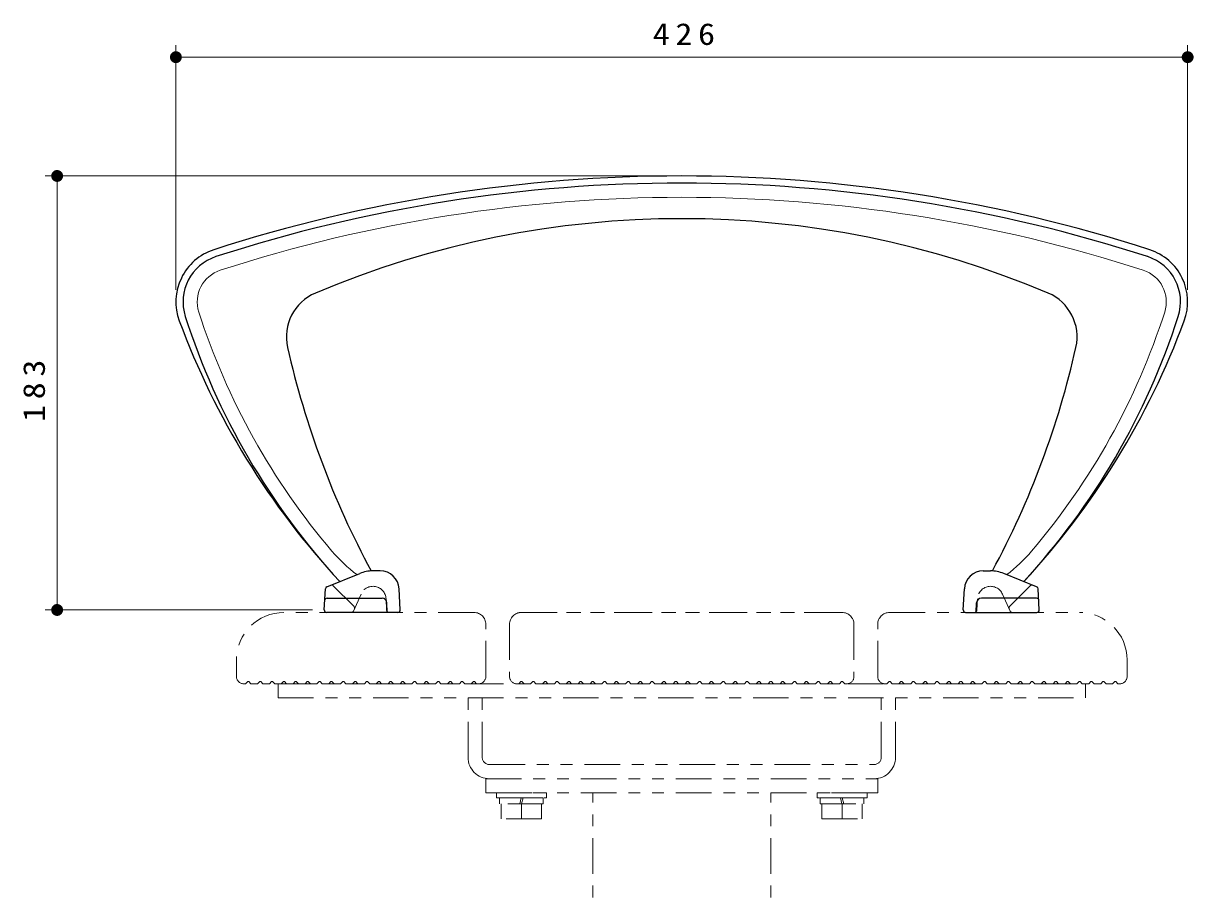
# Model space of a CAD drawing. Units: millimetres on the paper, scale 1:5. Extents: x -385 to 0, y 0 to 267.
# Drawn here: x -248.9 to -150.3, y 124.9 to 198.2 of the extents above; entities that cross this region are included whole.
import ezdxf

# ---------------------------------------------------------------- set-up
doc = ezdxf.new("R2010")
doc.units = ezdxf.units.MM
doc.linetypes.add('USER1', pattern=[4.5, 2.5, -2])
doc.linetypes.add('USER3', pattern=[8, 3, -1, 1, -1, 1, -1])
doc.layers.add('1_5', color=7, linetype='USER3', lineweight=13)
doc.styles.add('ＭＳ ゴシック', font='')
doc.styles.get('ＭＳ ゴシック').set_extended_font_data('MS Gothic')

# ---------------------------------------------------------------- blocks, each defined once
blk = doc.blocks.new('filled_dot')
at = {"color": 0, "linetype": 'Continuous', "lineweight": -2, "const_width": 1.25}
blk.add_lwpolyline([(-0.625, 0, 1), (0.625, 0, 1)], format="xyb", close=True, dxfattribs=at)

msp = doc.modelspace()

# ---------------------------------------------------------------- linework, layer by layer
at = {"layer": '1_5', "linetype": 'Continuous'}
for p, q in [((-236.029, 175.748), (-236.029, 196.348)), ((-150.829, 175.748), (-150.829, 196.348)), ((-236.029, 195.348), (-150.829, 195.348)), ((-194.429, 185.348), (-247.029, 185.348)), ((-246.029, 148.809), (-246.029, 185.348)), ((-224.533, 148.809), (-247.029, 148.809))]:
    msp.add_line(p, q, dxfattribs=at)
at = {"layer": '1_5', "linetype": 'Continuous', "lineweight": 25}
for p, q in [((-223.314, 150.764), (-220.547, 151.881)), ((-218.824, 152.098), (-219.424, 152.098)), ((-168.035, 152.098), (-167.434, 152.098)), ((-163.544, 150.764), (-166.312, 151.881)), ((-223.533, 148.809), (-223.439, 150.589)), ((-223.301, 149.798), (-218.657, 149.798)), ((-217.133, 148.809), (-217.226, 150.582)), ((-169.726, 148.809), (-169.633, 150.582)), ((-163.557, 149.798), (-168.201, 149.798)), ((-163.326, 148.809), (-163.419, 150.589)), ((-218.229, 148.598), (-218.258, 149.412)), ((-168.629, 148.598), (-168.601, 149.412)), ((-217.329, 148.598), (-223.329, 148.598)), ((-169.529, 148.598), (-163.529, 148.598)), ((-169.526, 148.598), (-168.775, 148.598)), ((-165.593, 148.598), (-163.526, 148.598))]:
    msp.add_line(p, q, dxfattribs=at)
at = {"layer": '1_5', "linetype": 'USER1'}
for p, q in [((-221.043, 149.119), (-222.775, 150.851)), ((-165.816, 149.119), (-164.084, 150.851)), ((-220.436, 150.151), (-221.083, 148.716)), ((-166.423, 150.151), (-165.776, 148.716)), ((-218.335, 149.756), (-218.284, 148.788)), ((-168.524, 149.756), (-168.575, 148.788))]:
    msp.add_line(p, q, dxfattribs=at)
at = {"layer": '1_5', "color": 3}
for p, q in [((-210.929, 148.598), (-226.929, 148.598)), ((-206.929, 148.598), (-179.929, 148.598)), ((-175.929, 148.598), (-159.929, 148.598)), ((-209.929, 143.198), (-209.929, 147.598)), ((-207.929, 147.598), (-207.929, 143.198)), ((-178.929, 147.598), (-178.929, 143.198)), ((-176.929, 143.198), (-176.929, 147.598)), ((-230.929, 144.598), (-230.929, 143.198)), ((-155.929, 144.598), (-155.929, 143.198)), ((-230.329, 142.598), (-230.154, 142.598)), ((-229.972, 142.781), (-230.154, 142.598)), ((-229.705, 142.598), (-229.887, 142.781)), ((-229.705, 142.598), (-229.154, 142.598)), ((-228.972, 142.781), (-229.154, 142.598)), ((-228.705, 142.598), (-228.887, 142.781)), ((-228.705, 142.598), (-228.154, 142.598)), ((-227.972, 142.781), (-228.154, 142.598)), ((-227.705, 142.598), (-227.887, 142.781)), ((-227.705, 142.598), (-227.154, 142.598)), ((-226.972, 142.781), (-227.154, 142.598)), ((-226.705, 142.598), (-226.887, 142.781)), ((-226.705, 142.598), (-226.154, 142.598)), ((-225.972, 142.781), (-226.154, 142.598)), ((-225.705, 142.598), (-225.887, 142.781)), ((-225.705, 142.598), (-225.154, 142.598)), ((-224.972, 142.781), (-225.154, 142.598)), ((-224.705, 142.598), (-224.887, 142.781)), ((-224.705, 142.598), (-224.154, 142.598)), ((-223.972, 142.781), (-224.154, 142.598)), ((-223.705, 142.598), (-223.887, 142.781)), ((-223.705, 142.598), (-223.154, 142.598)), ((-222.972, 142.781), (-223.154, 142.598)), ((-222.705, 142.598), (-222.887, 142.781)), ((-222.705, 142.598), (-222.154, 142.598)), ((-221.972, 142.781), (-222.154, 142.598)), ((-221.705, 142.598), (-221.887, 142.781)), ((-221.705, 142.598), (-221.154, 142.598)), ((-220.972, 142.781), (-221.154, 142.598)), ((-220.705, 142.598), (-220.887, 142.781)), ((-220.705, 142.598), (-220.429, 142.598)), ((-220.154, 142.598), (-220.429, 142.598)), ((-220.154, 142.598), (-219.972, 142.781)), ((-219.887, 142.781), (-219.705, 142.598)), ((-219.154, 142.598), (-219.705, 142.598)), ((-219.154, 142.598), (-218.972, 142.781)), ((-218.887, 142.781), (-218.705, 142.598)), ((-218.154, 142.598), (-218.705, 142.598)), ((-218.154, 142.598), (-217.972, 142.781)), ((-217.887, 142.781), (-217.705, 142.598)), ((-217.154, 142.598), (-217.705, 142.598)), ((-217.154, 142.598), (-216.972, 142.781)), ((-216.887, 142.781), (-216.705, 142.598)), ((-216.154, 142.598), (-216.705, 142.598)), ((-216.154, 142.598), (-215.972, 142.781)), ((-215.887, 142.781), (-215.705, 142.598)), ((-215.154, 142.598), (-215.705, 142.598)), ((-215.154, 142.598), (-214.972, 142.781)), ((-214.887, 142.781), (-214.705, 142.598)), ((-214.154, 142.598), (-214.705, 142.598)), ((-214.154, 142.598), (-213.972, 142.781)), ((-213.887, 142.781), (-213.705, 142.598)), ((-213.154, 142.598), (-213.705, 142.598)), ((-213.154, 142.598), (-212.972, 142.781)), ((-212.887, 142.781), (-212.705, 142.598)), ((-212.154, 142.598), (-212.705, 142.598)), ((-212.154, 142.598), (-211.972, 142.781)), ((-211.887, 142.781), (-211.705, 142.598)), ((-211.154, 142.598), (-211.705, 142.598)), ((-211.154, 142.598), (-210.972, 142.781)), ((-210.887, 142.781), (-210.705, 142.598)), ((-210.529, 142.598), (-210.705, 142.598)), ((-207.329, 142.598), (-207.154, 142.598)), ((-206.972, 142.781), (-207.154, 142.598)), ((-206.705, 142.598), (-206.887, 142.781)), ((-206.705, 142.598), (-206.154, 142.598)), ((-205.972, 142.781), (-206.154, 142.598)), ((-205.705, 142.598), (-205.887, 142.781)), ((-205.705, 142.598), (-205.154, 142.598)), ((-204.972, 142.781), (-205.154, 142.598)), ((-204.705, 142.598), (-204.887, 142.781)), ((-204.705, 142.598), (-204.154, 142.598)), ((-203.972, 142.781), (-204.154, 142.598)), ((-203.705, 142.598), (-203.887, 142.781)), ((-203.705, 142.598), (-203.154, 142.598)), ((-202.972, 142.781), (-203.154, 142.598)), ((-202.705, 142.598), (-202.887, 142.781)), ((-202.705, 142.598), (-202.154, 142.598)), ((-201.972, 142.781), (-202.154, 142.598)), ((-201.705, 142.598), (-201.887, 142.781)), ((-201.705, 142.598), (-201.154, 142.598)), ((-200.972, 142.781), (-201.154, 142.598)), ((-200.705, 142.598), (-200.887, 142.781)), ((-200.705, 142.598), (-200.154, 142.598)), ((-199.972, 142.781), (-200.154, 142.598)), ((-199.705, 142.598), (-199.887, 142.781)), ((-199.705, 142.598), (-199.154, 142.598)), ((-198.972, 142.781), (-199.154, 142.598)), ((-198.705, 142.598), (-198.887, 142.781)), ((-198.705, 142.598), (-198.154, 142.598)), ((-197.972, 142.781), (-198.154, 142.598)), ((-197.705, 142.598), (-197.887, 142.781)), ((-197.705, 142.598), (-197.154, 142.598)), ((-196.972, 142.781), (-197.154, 142.598)), ((-196.705, 142.598), (-196.887, 142.781)), ((-196.705, 142.598), (-196.154, 142.598)), ((-195.972, 142.781), (-196.154, 142.598)), ((-195.705, 142.598), (-195.887, 142.781)), ((-195.705, 142.598), (-195.154, 142.598)), ((-194.972, 142.781), (-195.154, 142.598)), ((-194.705, 142.598), (-194.887, 142.781)), ((-194.705, 142.598), (-194.154, 142.598)), ((-193.972, 142.781), (-194.154, 142.598)), ((-193.705, 142.598), (-193.887, 142.781)), ((-193.705, 142.598), (-193.429, 142.598)), ((-193.154, 142.598), (-193.429, 142.598)), ((-193.154, 142.598), (-192.972, 142.781)), ((-192.887, 142.781), (-192.705, 142.598)), ((-192.154, 142.598), (-192.705, 142.598)), ((-192.154, 142.598), (-191.972, 142.781)), ((-191.887, 142.781), (-191.705, 142.598)), ((-191.154, 142.598), (-191.705, 142.598)), ((-191.154, 142.598), (-190.972, 142.781)), ((-190.887, 142.781), (-190.705, 142.598)), ((-190.154, 142.598), (-190.705, 142.598)), ((-190.154, 142.598), (-189.972, 142.781)), ((-189.887, 142.781), (-189.705, 142.598)), ((-189.154, 142.598), (-189.705, 142.598)), ((-189.154, 142.598), (-188.972, 142.781)), ((-188.887, 142.781), (-188.705, 142.598)), ((-188.154, 142.598), (-188.705, 142.598)), ((-188.154, 142.598), (-187.972, 142.781)), ((-187.887, 142.781), (-187.705, 142.598)), ((-187.154, 142.598), (-187.705, 142.598)), ((-187.154, 142.598), (-186.972, 142.781)), ((-186.887, 142.781), (-186.705, 142.598)), ((-186.154, 142.598), (-186.705, 142.598)), ((-186.154, 142.598), (-185.972, 142.781)), ((-185.887, 142.781), (-185.705, 142.598)), ((-185.154, 142.598), (-185.705, 142.598)), ((-185.154, 142.598), (-184.972, 142.781)), ((-184.887, 142.781), (-184.705, 142.598)), ((-184.154, 142.598), (-184.705, 142.598)), ((-184.154, 142.598), (-183.972, 142.781)), ((-183.887, 142.781), (-183.705, 142.598)), ((-183.154, 142.598), (-183.705, 142.598)), ((-183.154, 142.598), (-182.972, 142.781)), ((-182.887, 142.781), (-182.705, 142.598)), ((-182.154, 142.598), (-182.705, 142.598)), ((-182.154, 142.598), (-181.972, 142.781)), ((-181.887, 142.781), (-181.705, 142.598)), ((-181.154, 142.598), (-181.705, 142.598)), ((-181.154, 142.598), (-180.972, 142.781)), ((-180.887, 142.781), (-180.705, 142.598)), ((-180.154, 142.598), (-180.705, 142.598)), ((-180.154, 142.598), (-179.972, 142.781)), ((-179.887, 142.781), (-179.705, 142.598)), ((-179.529, 142.598), (-179.705, 142.598)), ((-176.329, 142.598), (-176.154, 142.598)), ((-175.972, 142.781), (-176.154, 142.598)), ((-175.705, 142.598), (-175.887, 142.781)), ((-175.705, 142.598), (-175.154, 142.598)), ((-174.972, 142.781), (-175.154, 142.598)), ((-174.705, 142.598), (-174.887, 142.781)), ((-174.705, 142.598), (-174.154, 142.598)), ((-173.972, 142.781), (-174.154, 142.598)), ((-173.705, 142.598), (-173.887, 142.781)), ((-173.705, 142.598), (-173.154, 142.598)), ((-172.972, 142.781), (-173.154, 142.598)), ((-172.705, 142.598), (-172.887, 142.781)), ((-172.705, 142.598), (-172.154, 142.598)), ((-171.972, 142.781), (-172.154, 142.598)), ((-171.705, 142.598), (-171.887, 142.781)), ((-171.705, 142.598), (-171.154, 142.598)), ((-170.972, 142.781), (-171.154, 142.598)), ((-170.705, 142.598), (-170.887, 142.781)), ((-170.705, 142.598), (-170.154, 142.598)), ((-169.972, 142.781), (-170.154, 142.598)), ((-169.705, 142.598), (-169.887, 142.781)), ((-169.705, 142.598), (-169.154, 142.598)), ((-168.972, 142.781), (-169.154, 142.598)), ((-168.705, 142.598), (-168.887, 142.781)), ((-168.705, 142.598), (-168.154, 142.598)), ((-167.972, 142.781), (-168.154, 142.598)), ((-167.705, 142.598), (-167.887, 142.781)), ((-167.705, 142.598), (-167.154, 142.598)), ((-166.972, 142.781), (-167.154, 142.598)), ((-166.705, 142.598), (-166.887, 142.781)), ((-166.705, 142.598), (-166.429, 142.598)), ((-166.154, 142.598), (-166.429, 142.598)), ((-166.154, 142.598), (-165.972, 142.781)), ((-165.887, 142.781), (-165.705, 142.598)), ((-165.154, 142.598), (-165.705, 142.598)), ((-165.154, 142.598), (-164.972, 142.781)), ((-164.887, 142.781), (-164.705, 142.598)), ((-164.154, 142.598), (-164.705, 142.598)), ((-164.154, 142.598), (-163.972, 142.781)), ((-163.887, 142.781), (-163.705, 142.598)), ((-163.154, 142.598), (-163.705, 142.598)), ((-163.154, 142.598), (-162.972, 142.781)), ((-162.887, 142.781), (-162.705, 142.598)), ((-162.154, 142.598), (-162.705, 142.598)), ((-162.154, 142.598), (-161.972, 142.781)), ((-161.887, 142.781), (-161.705, 142.598)), ((-161.154, 142.598), (-161.705, 142.598)), ((-161.154, 142.598), (-160.972, 142.781)), ((-160.887, 142.781), (-160.705, 142.598)), ((-160.154, 142.598), (-160.705, 142.598)), ((-160.154, 142.598), (-159.972, 142.781)), ((-159.887, 142.781), (-159.705, 142.598)), ((-159.154, 142.598), (-159.705, 142.598)), ((-159.154, 142.598), (-158.972, 142.781)), ((-158.887, 142.781), (-158.705, 142.598)), ((-158.154, 142.598), (-158.705, 142.598)), ((-158.154, 142.598), (-157.972, 142.781)), ((-157.887, 142.781), (-157.705, 142.598)), ((-157.154, 142.598), (-157.705, 142.598)), ((-157.154, 142.598), (-156.972, 142.781)), ((-156.887, 142.781), (-156.705, 142.598)), ((-156.529, 142.598), (-156.705, 142.598))]:
    msp.add_line(p, q, dxfattribs=at)
at = {"layer": '1_5'}
for p, q in [((-207.129, 148.598), (-179.729, 148.598)), ((-227.429, 142.598), (-159.429, 142.598)), ((-227.429, 142.598), (-227.429, 141.398)), ((-159.429, 142.598), (-159.429, 141.398)), ((-227.429, 141.398), (-159.429, 141.398)), ((-211.429, 136.398), (-211.429, 141.398)), ((-210.229, 136.398), (-210.229, 141.398)), ((-176.629, 136.398), (-176.629, 141.398)), ((-175.429, 136.398), (-175.429, 141.398)), ((-209.629, 135.798), (-177.229, 135.798)), ((-209.929, 134.598), (-209.929, 133.398)), ((-209.929, 134.598), (-176.929, 134.598)), ((-176.929, 134.598), (-176.929, 133.398)), ((-209.929, 133.398), (-176.929, 133.398)), ((-209.029, 133.398), (-204.829, 133.398)), ((-209.029, 133.398), (-209.029, 132.998)), ((-204.829, 132.998), (-204.829, 133.398)), ((-200.929, 70.598), (-200.929, 133.398)), ((-185.929, 70.598), (-185.929, 133.398)), ((-177.829, 133.398), (-182.029, 133.398)), ((-182.029, 132.998), (-182.029, 133.398)), ((-177.829, 133.398), (-177.829, 132.998)), ((-209.029, 132.998), (-204.829, 132.998)), ((-208.769, 132.498), (-208.769, 132.998)), ((-205.089, 132.998), (-208.769, 132.998)), ((-205.089, 132.498), (-208.769, 132.498)), ((-208.629, 131.218), (-208.629, 132.498)), ((-207.076, 132.498), (-206.942, 132.998)), ((-206.929, 132.498), (-206.929, 131.218)), ((-206.916, 132.498), (-206.782, 132.998)), ((-205.229, 131.218), (-205.229, 132.498)), ((-205.089, 132.498), (-205.089, 132.998)), ((-177.829, 132.998), (-182.029, 132.998)), ((-181.769, 132.498), (-181.769, 132.998)), ((-181.769, 132.998), (-178.089, 132.998)), ((-181.769, 132.498), (-178.089, 132.498)), ((-181.629, 131.218), (-181.629, 132.498)), ((-179.942, 132.498), (-180.076, 132.998)), ((-179.929, 132.498), (-179.929, 131.218)), ((-179.782, 132.498), (-179.916, 132.998)), ((-178.229, 131.218), (-178.229, 132.498)), ((-178.089, 132.498), (-178.089, 132.998)), ((-205.229, 131.218), (-208.629, 131.218)), ((-181.629, 131.218), (-178.229, 131.218))]:
    msp.add_line(p, q, dxfattribs=at)
at = {"layer": '1_5', "linetype": 'Continuous', "lineweight": 25}
for centre, radius, start, end in [((-193.429, 57.415), 127.933, 72.05475, 107.94525), ((-193.429, 57.415), 127.333, 72.05475, 107.94525), ((-193.429, 102.675), 79.074, 67.03158, 112.96842), ((-231.429, 174.748), 4.6, 107.94525, 200.35039), ((-231.429, 174.748), 4, 107.94525, 197.79469), ((-155.429, 174.748), 4, 342.20531, 72.05475), ((-155.429, 174.748), 4.6, 339.64961, 72.05475), ((-222.725, 171.797), 4, 112.96842, 192.69072), ((-164.134, 171.797), 4, 347.30928, 67.03158), ((-178.109, 191.862), 60, 197.79469, 222.66267), ((-208.75, 191.862), 60, 317.33733, 342.20531), ((-173.862, 196.101), 66, 200.35039, 222.86857), ((-212.997, 196.101), 66, 317.13143, 339.64961), ((-154.435, 187.175), 74, 192.69072, 208.29863), ((-232.424, 187.175), 74, 331.70137, 347.30928), ((-219.424, 149.098), 3, 90, 111.97029), ((-218.824, 150.498), 1.6, 3, 90), ((-168.035, 150.498), 1.6, 90, 177), ((-167.434, 149.098), 3, 68.02971, 90), ((-223.301, 149.598), 0.2, 90, 178), ((-223.24, 150.579), 0.2, 111.97029, 177), ((-218.657, 149.398), 0.4, 2, 90), ((-168.201, 149.398), 0.4, 90, 178), ((-163.557, 149.598), 0.2, 2, 90), ((-163.619, 150.579), 0.2, 3, 68.02971), ((-223.333, 148.798), 0.2, 177, 270), ((-217.333, 148.798), 0.2, 270, 3), ((-169.526, 148.798), 0.2, 177, 270), ((-163.526, 148.798), 0.2, 270, 3)]:
    msp.add_arc(centre, radius, start, end, dxfattribs=at)
at = {"layer": '1_5', "linetype": 'Continuous'}
for centre, radius, start, end in [((-193.429, 57.415), 126.133, 72.05475, 107.94525), ((-231.429, 174.748), 2.8, 107.94525, 197.79469), ((-155.429, 174.748), 2.8, 342.20531, 72.05475), ((-178.109, 191.862), 58.8, 197.79469, 220.40139), ((-208.75, 191.862), 58.8, 319.59861, 342.20531), ((-212.986, 162.178), 13, 220.40139, 233.1), ((-173.872, 162.178), 13, 306.9, 319.59861)]:
    msp.add_arc(centre, radius, start, end, dxfattribs=at)
at = {"layer": '1_5', "linetype": 'USER1'}
for centre, radius, start, end in [((-222.916, 150.709), 0.2, 45, 111.97029), ((-219.433, 149.698), 1.1, 3, 155.71275), ((-167.426, 149.698), 1.1, 24.28725, 177), ((-163.943, 150.709), 0.2, 68.02971, 135), ((-221.185, 148.978), 0.2, 335.71275, 45), ((-165.674, 148.978), 0.2, 135, 204.28725), ((-221.265, 148.798), 0.2, 270, 335.71275), ((-218.084, 148.798), 0.2, 183, 270), ((-168.775, 148.798), 0.2, 270, 357), ((-165.593, 148.798), 0.2, 204.28725, 270)]:
    msp.add_arc(centre, radius, start, end, dxfattribs=at)
at = {"layer": '1_5', "color": 3}
for centre, radius, start, end in [((-226.929, 144.598), 4, 90, 180), ((-210.929, 147.598), 1, 0, 90), ((-206.929, 147.598), 1, 90, 180), ((-179.929, 147.598), 1, 0, 90), ((-175.929, 147.598), 1, 90, 180), ((-159.929, 144.598), 4, 0, 90), ((-230.329, 143.198), 0.6, 180, 270), ((-210.529, 143.198), 0.6, 270, 0), ((-207.329, 143.198), 0.6, 180, 270), ((-179.529, 143.198), 0.6, 270, 0), ((-176.329, 143.198), 0.6, 180, 270), ((-156.529, 143.198), 0.6, 270, 0), ((-229.929, 142.738), 0.06, 44.99999, 135.00001), ((-228.929, 142.738), 0.06, 44.99999, 135.00001), ((-227.929, 142.738), 0.06, 44.99999, 135.00001), ((-226.929, 142.738), 0.06, 44.99999, 135.00001), ((-225.929, 142.738), 0.06, 44.99999, 135.00001), ((-224.929, 142.738), 0.06, 44.99999, 135.00001), ((-223.929, 142.738), 0.06, 44.99999, 135.00001), ((-222.929, 142.738), 0.06, 44.99999, 135.00001), ((-221.929, 142.738), 0.06, 44.99999, 135.00001), ((-220.929, 142.738), 0.06, 44.99999, 135.00001), ((-219.929, 142.738), 0.06, 44.99999, 135.00001), ((-219.929, 142.738), 0.06, 44.99999, 135.00001), ((-218.929, 142.738), 0.06, 44.99999, 135.00001), ((-217.929, 142.738), 0.06, 44.99999, 135.00001), ((-216.929, 142.738), 0.06, 44.99999, 135.00001), ((-215.929, 142.738), 0.06, 44.99999, 135.00001), ((-214.929, 142.738), 0.06, 44.99999, 135.00001), ((-213.929, 142.738), 0.06, 44.99999, 135.00001), ((-212.929, 142.738), 0.06, 44.99999, 135.00001), ((-211.929, 142.738), 0.06, 44.99999, 135.00001), ((-210.929, 142.738), 0.06, 44.99999, 135.00001), ((-206.929, 142.738), 0.06, 44.99999, 135.00001), ((-205.929, 142.738), 0.06, 44.99999, 135.00001), ((-204.929, 142.738), 0.06, 44.99999, 135.00001), ((-203.929, 142.738), 0.06, 44.99999, 135.00001), ((-202.929, 142.738), 0.06, 44.99999, 135.00001), ((-201.929, 142.738), 0.06, 44.99999, 135.00001), ((-200.929, 142.738), 0.06, 44.99999, 135.00001), ((-199.929, 142.738), 0.06, 44.99999, 135.00001), ((-198.929, 142.738), 0.06, 44.99999, 135.00001), ((-197.929, 142.738), 0.06, 44.99999, 135.00001), ((-196.929, 142.738), 0.06, 44.99999, 135.00001), ((-195.929, 142.738), 0.06, 44.99999, 135.00001), ((-194.929, 142.738), 0.06, 44.99999, 135.00001), ((-193.929, 142.738), 0.06, 44.99999, 135.00001), ((-192.929, 142.738), 0.06, 44.99999, 135.00001), ((-192.929, 142.738), 0.06, 44.99999, 135.00001), ((-191.929, 142.738), 0.06, 44.99999, 135.00001), ((-190.929, 142.738), 0.06, 44.99999, 135.00001), ((-189.929, 142.738), 0.06, 44.99999, 135.00001), ((-188.929, 142.738), 0.06, 44.99999, 135.00001), ((-187.929, 142.738), 0.06, 44.99999, 135.00001), ((-186.929, 142.738), 0.06, 44.99999, 135.00001), ((-185.929, 142.738), 0.06, 44.99999, 135.00001), ((-184.929, 142.738), 0.06, 44.99999, 135.00001), ((-183.929, 142.738), 0.06, 44.99999, 135.00001), ((-182.929, 142.738), 0.06, 44.99999, 135.00001), ((-181.929, 142.738), 0.06, 44.99999, 135.00001), ((-180.929, 142.738), 0.06, 44.99999, 135.00001), ((-179.929, 142.738), 0.06, 44.99999, 135.00001), ((-175.929, 142.738), 0.06, 44.99999, 135.00001), ((-174.929, 142.738), 0.06, 44.99999, 135.00001), ((-173.929, 142.738), 0.06, 44.99999, 135.00001), ((-172.929, 142.738), 0.06, 44.99999, 135.00001), ((-171.929, 142.738), 0.06, 44.99999, 135.00001), ((-170.929, 142.738), 0.06, 44.99999, 135.00001), ((-169.929, 142.738), 0.06, 44.99999, 135.00001), ((-168.929, 142.738), 0.06, 44.99999, 135.00001), ((-167.929, 142.738), 0.06, 44.99999, 135.00001), ((-166.929, 142.738), 0.06, 44.99999, 135.00001), ((-166.929, 142.738), 0.06, 44.99999, 135.00001), ((-165.929, 142.738), 0.06, 44.99999, 135.00001), ((-164.929, 142.738), 0.06, 44.99999, 135.00001), ((-163.929, 142.738), 0.06, 44.99999, 135.00001), ((-162.929, 142.738), 0.06, 44.99999, 135.00001), ((-161.929, 142.738), 0.06, 44.99999, 135.00001), ((-160.929, 142.738), 0.06, 44.99999, 135.00001), ((-159.929, 142.738), 0.06, 44.99999, 135.00001), ((-158.929, 142.738), 0.06, 44.99999, 135.00001), ((-157.929, 142.738), 0.06, 44.99999, 135.00001), ((-156.929, 142.738), 0.06, 44.99999, 135.00001)]:
    msp.add_arc(centre, radius, start, end, dxfattribs=at)
at = {"layer": '1_5'}
for centre, radius, start, end in [((-209.629, 136.398), 1.8, 180, 270), ((-209.629, 136.398), 0.6, 180, 270), ((-177.229, 136.398), 1.8, 270, 0), ((-177.229, 136.398), 0.6, 270, 0)]:
    msp.add_arc(centre, radius, start, end, dxfattribs=at)

# ---------------------------------------------------------------- block references
at = {"layer": '1_5', "xscale": 0.4, "yscale": 0.4}
msp.add_blockref('filled_dot', (-236.029, 195.348), dxfattribs=at)
for p, rotation in [((-150.829, 195.348), 180), ((-246.029, 185.348), 270), ((-246.029, 148.809), 90)]:
    msp.add_blockref('filled_dot', p, dxfattribs=dict(at, rotation=rotation))

# ---------------------------------------------------------------- texts
at = {"layer": '1_5', "insert": (-193.013, 196.348), "char_height": 1.833, "attachment_point": 8, "style": 'ＭＳ ゴシック'}
msp.add_mtext('\\T1.33;\\W1.15;426', dxfattribs=at)
at = {"layer": '1_5', "insert": (-247.029, 167.495), "char_height": 1.833, "attachment_point": 8, "rotation": 90, "style": 'ＭＳ ゴシック'}
msp.add_mtext('\\T1.33;\\W1.15;183', dxfattribs=at)

doc.saveas('drawing.dxf')
